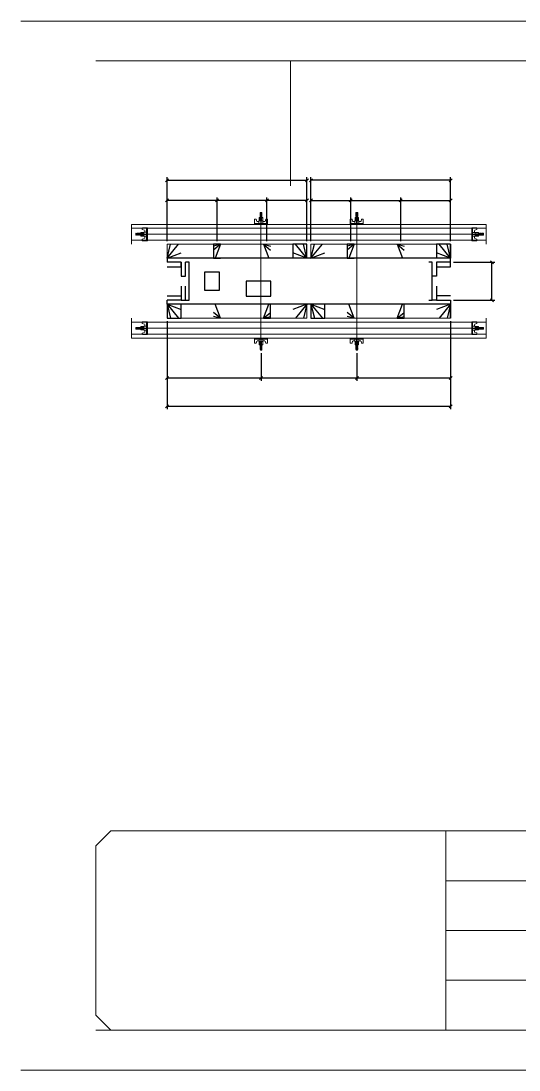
# Model space of a CAD drawing. Header units: metres. Extents: x 4341 to 5826, y 7254 to 8304.
# Drawn here: x 4341 to 4840, y 7254 to 8304 of the extents above; entities that cross this region are included whole.
import ezdxf

# ---------------------------------------------------------------- set-up
doc = ezdxf.new("R2010")
doc.units = ezdxf.units.M
for name, color, linetype in [('CHAPA', 7, 'Continuous'), ('COTA', 7, 'Continuous'), ('Hachura', 7, 'Continuous'), ('Madeira', 7, 'Continuous'), ('MEIO_PONT', 7, 'Continuous'), ('Perfil Metálico', 7, 'Continuous'), ('SARRAFO', 7, 'Continuous'), ('SARRAFO DE PRESSAO', 7, 'Continuous'), ('Texto Seção', 7, 'Continuous')]:
    doc.layers.add(name, color=color, linetype=linetype)

msp = doc.modelspace()

# ---------------------------------------------------------------- linework, layer by layer
at = {"layer": 'CHAPA', "color": 1, "lineweight": 25}
for points in [[(4771.7, 8062.7), (4771.7, 8066.7), (4487.7, 8066.7), (4487.7, 8062.7)], [(4506.1, 8024.7), (4509.7, 8024.7), (4509.7, 8062.7), (4506.1, 8062.7)], [(4749.7, 8024.7), (4753.3, 8024.7), (4753.3, 8062.7), (4749.7, 8062.7)], [(4771.7, 8024.7), (4771.7, 8020.7), (4487.7, 8020.7), (4487.7, 8024.7)]]:
    msp.add_lwpolyline(points, dxfattribs=at)
at = {"layer": 'COTA', "color": 0, "lineweight": 25}
for p, q in [((4489.2, 8146.3), (4486.2, 8143.3)), ((4626.2, 8143.3), (4629.2, 8146.3)), ((4633.2, 8146.3), (4630.2, 8143.3)), ((4770.2, 8143.3), (4773.2, 8146.3)), ((4489.2, 8126.1), (4486.2, 8123.1)), ((4539.2, 8126.1), (4536.2, 8123.1)), ((4536.2, 8123.1), (4539.2, 8126.1)), ((4589.2, 8126.1), (4586.2, 8123.1)), ((4586.2, 8123.1), (4589.2, 8126.1)), ((4626.2, 8123.1), (4629.2, 8126.1)), ((4633.2, 8126.1), (4630.2, 8123.1)), ((4670.2, 8123.1), (4673.2, 8126.1)), ((4673.2, 8126.1), (4670.2, 8123.1)), ((4720.2, 8123.1), (4723.2, 8126.1)), ((4723.2, 8126.1), (4720.2, 8123.1)), ((4770.2, 8123.1), (4773.2, 8126.1)), ((4814.5, 8061.2), (4811.5, 8064.2)), ((4811.5, 8026.2), (4814.5, 8023.2)), ((4489.2, 7948.5), (4486.2, 7945.5)), ((4580.3, 7945.5), (4583.3, 7948.5)), ((4583.3, 7948.5), (4580.3, 7945.5)), ((4679.3, 7948.5), (4676.3, 7945.5)), ((4676.3, 7945.5), (4679.3, 7948.5)), ((4770.2, 7945.5), (4773.2, 7948.5)), ((4489.2, 7920.1), (4486.2, 7917.1)), ((4770.2, 7917.1), (4773.2, 7920.1))]:
    msp.add_line(p, q, dxfattribs=at)
at = {"layer": 'COTA', "color": 241, "lineweight": 25}
for p, q in [((4487.7, 8083.7), (4487.7, 8147.8)), ((4487.7, 8144.8), (4627.7, 8144.8)), ((4627.7, 8083.7), (4627.7, 8147.8)), ((4631.7, 8083.7), (4631.7, 8147.8)), ((4771.7, 8144.8), (4631.7, 8144.8)), ((4771.7, 8083.7), (4771.7, 8147.8)), ((4487.7, 8083.7), (4487.7, 8127.6)), ((4537.7, 8083.7), (4537.7, 8127.6)), ((4537.7, 8083.7), (4537.7, 8127.6)), ((4587.7, 8083.7), (4587.7, 8127.6)), ((4587.7, 8083.7), (4587.7, 8127.6)), ((4627.7, 8083.7), (4627.7, 8127.6)), ((4631.7, 8083.7), (4631.7, 8127.6)), ((4671.7, 8083.7), (4671.7, 8127.6)), ((4671.7, 8083.7), (4671.7, 8127.6)), ((4721.7, 8083.7), (4721.7, 8127.6)), ((4721.7, 8083.7), (4721.7, 8127.6)), ((4771.7, 8083.7), (4771.7, 8127.6)), ((4537.7, 8124.6), (4487.7, 8124.6)), ((4587.7, 8124.6), (4537.7, 8124.6)), ((4627.7, 8124.6), (4587.7, 8124.6)), ((4631.7, 8124.6), (4671.7, 8124.6)), ((4671.7, 8124.6), (4721.7, 8124.6)), ((4721.7, 8124.6), (4771.7, 8124.6)), ((4774.7, 8062.7), (4816, 8062.7)), ((4813, 8024.7), (4813, 8062.7)), ((4774.7, 8024.7), (4816, 8024.7)), ((4487.7, 8003.7), (4487.7, 7915.6)), ((4487.7, 8003.7), (4487.7, 7944)), ((4771.7, 8003.8), (4771.7, 7915.6)), ((4771.7, 8003.7), (4771.7, 7944)), ((4581.8, 7971.9), (4581.8, 7944)), ((4581.8, 7971.9), (4581.8, 7944)), ((4677.8, 7971.9), (4677.8, 7944)), ((4677.8, 7971.9), (4677.8, 7944)), ((4487.7, 7947), (4581.8, 7947)), ((4581.8, 7947), (4677.8, 7947)), ((4677.8, 7947), (4771.7, 7947)), ((4487.7, 7918.6), (4771.7, 7918.6))]:
    msp.add_line(p, q, dxfattribs=at)
at = {"layer": 'COTA', "color": 180, "lineweight": 25}
for p, q in [((4540.1, 8052.7), (4525.1, 8052.7)), ((4525.1, 8052.7), (4525.1, 8034.7)), ((4540.1, 8034.7), (4540.1, 8052.7)), ((4591.7, 8043.7), (4566.7, 8043.7)), ((4566.7, 8043.7), (4566.7, 8028.7)), ((4591.7, 8028.7), (4591.7, 8043.7)), ((4525.1, 8034.7), (4540.1, 8034.7)), ((4566.7, 8028.7), (4591.7, 8028.7))]:
    msp.add_line(p, q, dxfattribs=at)
at = {"layer": 'Hachura', "color": 0, "lineweight": 9}
for p, q in [((4580, 8107.4), (4583.4, 8107.4)), ((4580, 8104.2), (4580, 8107.4)), ((4580, 8107.3), (4583.4, 8107.3)), ((4581.3, 8112.2), (4580.6, 8111.8)), ((4582.8, 8111.8), (4580.6, 8110.7)), ((4582.8, 8110.6), (4580.6, 8109.5)), ((4582.8, 8109.4), (4580.6, 8108.3)), ((4580.7, 8111.6), (4581.8, 8112.2)), ((4580.7, 8110.4), (4582.8, 8111.5)), ((4580.7, 8109.3), (4582.8, 8110.4)), ((4580.7, 8108.1), (4582.8, 8109.2)), ((4580.8, 8112.2), (4581.1, 8112.5)), ((4581, 8112.2), (4580.8, 8112)), ((4580.8, 8111.5), (4582.1, 8112.2)), ((4580.8, 8112.2), (4582.7, 8112.2)), ((4582.7, 8111.8), (4580.8, 8110.9)), ((4582.7, 8111.8), (4580.8, 8110.9)), ((4580.8, 8111.5), (4580.8, 8110.9)), ((4580.8, 8110.4), (4582.7, 8111.3)), ((4582.7, 8110.7), (4580.8, 8109.7)), ((4580.8, 8109.7), (4580.8, 8110.4)), ((4580.8, 8109.2), (4582.7, 8110.2)), ((4582.7, 8109.5), (4580.8, 8108.6)), ((4580.8, 8109), (4580.8, 8109.2)), ((4580.8, 8109), (4580.8, 8108.6)), ((4580.8, 8108), (4582.7, 8109)), ((4582.7, 8108.4), (4580.8, 8107.4)), ((4580.8, 8108), (4580.8, 8107.4)), ((4580.8, 8107.4), (4580.8, 8104.2)), ((4582.4, 8112.5), (4581.1, 8112.5)), ((4581.6, 8107.4), (4582.8, 8108)), ((4581.8, 8107.4), (4582.7, 8107.8)), ((4582.3, 8107.4), (4582.3, 8104.2)), ((4582.7, 8112.2), (4582.4, 8112.5)), ((4582.7, 8111.8), (4582.7, 8112.2)), ((4582.7, 8110.7), (4582.7, 8111.3)), ((4582.7, 8109.5), (4582.7, 8110.2)), ((4582.7, 8110), (4582.7, 8110.2)), ((4582.7, 8108.4), (4582.7, 8109)), ((4582.7, 8107.4), (4582.7, 8107.8)), ((4583.4, 8107.4), (4583.4, 8104.2)), ((4676, 8107.4), (4679.4, 8107.4)), ((4676, 8104.2), (4676, 8107.4)), ((4676, 8107.3), (4679.4, 8107.3)), ((4677.3, 8112.2), (4676.6, 8111.8)), ((4678.8, 8111.8), (4676.6, 8110.7)), ((4678.8, 8110.6), (4676.6, 8109.5)), ((4678.8, 8109.4), (4676.6, 8108.3)), ((4676.7, 8111.6), (4677.8, 8112.2)), ((4676.7, 8110.4), (4678.8, 8111.5)), ((4676.7, 8109.3), (4678.8, 8110.4)), ((4676.7, 8108.1), (4678.8, 8109.2)), ((4676.8, 8112.2), (4677.1, 8112.5)), ((4677, 8112.2), (4676.8, 8112)), ((4676.8, 8111.5), (4678.1, 8112.2)), ((4676.8, 8112.2), (4678.7, 8112.2)), ((4678.7, 8111.8), (4676.8, 8110.9)), ((4678.7, 8111.8), (4676.8, 8110.9)), ((4676.8, 8111.5), (4676.8, 8110.9)), ((4676.8, 8110.4), (4678.7, 8111.3)), ((4678.7, 8110.7), (4676.8, 8109.7)), ((4676.8, 8109.7), (4676.8, 8110.4)), ((4676.8, 8109.2), (4678.7, 8110.2)), ((4678.7, 8109.5), (4676.8, 8108.6)), ((4676.8, 8109), (4676.8, 8109.2)), ((4676.8, 8109), (4676.8, 8108.6)), ((4676.8, 8108), (4678.7, 8109)), ((4678.7, 8108.4), (4676.8, 8107.4)), ((4676.8, 8108), (4676.8, 8107.4)), ((4676.8, 8107.4), (4676.8, 8104.2)), ((4678.4, 8112.5), (4677.1, 8112.5)), ((4677.6, 8107.4), (4678.8, 8108)), ((4677.8, 8107.4), (4678.7, 8107.8)), ((4678.3, 8107.4), (4678.3, 8104.2)), ((4678.7, 8112.2), (4678.4, 8112.5)), ((4678.7, 8111.8), (4678.7, 8112.2)), ((4678.7, 8110.7), (4678.7, 8111.3)), ((4678.7, 8109.5), (4678.7, 8110.2)), ((4678.7, 8110), (4678.7, 8110.2)), ((4678.7, 8108.4), (4678.7, 8109)), ((4678.7, 8107.4), (4678.7, 8107.8)), ((4679.4, 8107.4), (4679.4, 8104.2)), ((4462.8, 8097.2), (4462.8, 8095.5)), ((4468, 8097.2), (4462.9, 8097.2)), ((4467.1, 8097.2), (4467.1, 8084.3)), ((4467.1, 8097.2), (4467.1, 8092)), ((4467.1, 8097), (4468, 8097)), ((4467.1, 8096.8), (4468, 8096.8)), ((4467.1, 8096.5), (4468, 8096.5)), ((4467.1, 8096), (4468, 8096)), ((4468, 8084.3), (4468, 8097.2)), ((4575.2, 8101.6), (4575.2, 8105.8)), ((4575.2, 8105.8), (4576.9, 8105.8)), ((4588.1, 8101.6), (4575.2, 8101.6)), ((4575.2, 8101.6), (4575.2, 8100.7)), ((4575.2, 8100.7), (4588.1, 8100.7)), ((4575.4, 8101.6), (4575.4, 8100.7)), ((4575.6, 8101.6), (4575.6, 8100.7)), ((4575.9, 8101.6), (4575.9, 8100.7)), ((4576.2, 8100.7), (4584, 8100.7)), ((4576.4, 8101.6), (4576.4, 8100.7)), ((4576.9, 8105.8), (4577.5, 8103.6)), ((4577.2, 8101.6), (4577.2, 8100.7)), ((4577.8, 8103.4), (4579.8, 8103.4)), ((4578.7, 8101.6), (4578.7, 8100.7)), ((4583.6, 8104.2), (4579.7, 8104.2)), ((4579.7, 8104.2), (4579.7, 8101.6)), ((4579.7, 8104.2), (4580, 8104.2)), ((4579.7, 8104.2), (4580, 8104.2)), ((4580.7, 8101.5), (4580.7, 8101)), ((4581.5, 8103.6), (4581.5, 8101.6)), ((4581.7, 8101.6), (4583.6, 8101.6)), ((4581.7, 8101.6), (4581.7, 8100.7)), ((4582, 8101.6), (4582, 8103.6)), ((4583, 8101.6), (4582.3, 8101.6)), ((4582.6, 8101.3), (4582.6, 8101.5)), ((4582.6, 8100.8), (4582.6, 8101.3)), ((4588.1, 8101.6), (4583, 8101.6)), ((4583.6, 8101.6), (4583.6, 8104.2)), ((4585.6, 8103.4), (4583.6, 8103.4)), ((4584.7, 8101.6), (4584.7, 8100.7)), ((4586.5, 8105.8), (4585.9, 8103.6)), ((4586.1, 8101.6), (4586.1, 8100.7)), ((4588.1, 8105.8), (4586.5, 8105.8)), ((4587, 8101.6), (4587, 8100.7)), ((4587.4, 8101.6), (4587.4, 8100.7)), ((4587.8, 8101.6), (4587.8, 8100.7)), ((4588, 8101.6), (4588, 8100.7)), ((4588.1, 8100.7), (4588.1, 8105.8)), ((4671.2, 8101.6), (4671.2, 8105.8)), ((4671.2, 8105.8), (4672.9, 8105.8)), ((4684.1, 8101.6), (4671.2, 8101.6)), ((4671.2, 8101.6), (4671.2, 8100.7)), ((4671.2, 8100.7), (4684.1, 8100.7)), ((4671.4, 8101.6), (4671.4, 8100.7)), ((4671.6, 8101.6), (4671.6, 8100.7)), ((4671.9, 8101.6), (4671.9, 8100.7)), ((4672.2, 8100.7), (4680, 8100.7)), ((4672.4, 8101.6), (4672.4, 8100.7)), ((4672.9, 8105.8), (4673.5, 8103.6)), ((4673.2, 8101.6), (4673.2, 8100.7)), ((4673.8, 8103.4), (4675.8, 8103.4)), ((4674.7, 8101.6), (4674.7, 8100.7)), ((4679.6, 8104.2), (4675.7, 8104.2)), ((4675.7, 8104.2), (4675.7, 8101.6)), ((4675.7, 8104.2), (4676, 8104.2)), ((4675.7, 8104.2), (4676, 8104.2)), ((4676.7, 8101.5), (4676.7, 8101)), ((4677.5, 8103.6), (4677.5, 8101.6)), ((4677.7, 8101.6), (4679.6, 8101.6)), ((4677.7, 8101.6), (4677.7, 8100.7)), ((4678, 8101.6), (4678, 8103.6)), ((4679, 8101.6), (4678.3, 8101.6)), ((4678.6, 8101.3), (4678.6, 8101.5)), ((4678.6, 8100.8), (4678.6, 8101.3)), ((4684.1, 8101.6), (4679, 8101.6)), ((4679.6, 8101.6), (4679.6, 8104.2)), ((4681.6, 8103.4), (4679.6, 8103.4)), ((4680.7, 8101.6), (4680.7, 8100.7)), ((4682.5, 8105.8), (4681.9, 8103.6)), ((4682.1, 8101.6), (4682.1, 8100.7)), ((4684.1, 8105.8), (4682.5, 8105.8)), ((4683, 8101.6), (4683, 8100.7)), ((4683.4, 8101.6), (4683.4, 8100.7)), ((4683.8, 8101.6), (4683.8, 8100.7)), ((4684, 8101.6), (4684, 8100.7)), ((4684.1, 8100.7), (4684.1, 8105.8)), ((4792.8, 8084.2), (4792.8, 8097.1)), ((4792.8, 8097.1), (4798, 8097.1)), ((4793.8, 8097), (4792.8, 8097)), ((4793.8, 8096.8), (4792.8, 8096.8)), ((4793.8, 8096.5), (4792.8, 8096.5)), ((4793.8, 8096), (4792.8, 8096)), ((4793.7, 8097.1), (4793.7, 8084.2)), ((4793.7, 8097.1), (4793.7, 8092)), ((4798, 8097.1), (4798, 8095.5)), ((4456.5, 8091.8), (4456.2, 8091.4)), ((4456.2, 8091.4), (4456.2, 8090.1)), ((4456.5, 8089.8), (4456.2, 8090.1)), ((4456.8, 8091.8), (4456.5, 8091.8)), ((4456.5, 8089.8), (4456.5, 8091.8)), ((4457.2, 8089.8), (4456.5, 8091.1)), ((4457.1, 8089.7), (4456.5, 8090.9)), ((4456.5, 8090.3), (4456.9, 8089.7)), ((4456.5, 8090.1), (4456.7, 8089.8)), ((4456.8, 8091.8), (4457.8, 8089.8)), ((4456.8, 8091.8), (4457.8, 8089.8)), ((4456.9, 8091.8), (4458, 8089.7)), ((4458.3, 8089.7), (4457.2, 8091.9)), ((4457.2, 8089.8), (4457.8, 8089.8)), ((4458, 8091.8), (4457.4, 8091.8)), ((4458.3, 8089.8), (4457.4, 8091.8)), ((4458, 8091.8), (4459, 8089.8)), ((4458.1, 8091.8), (4459.2, 8089.7)), ((4459.4, 8089.7), (4458.3, 8091.9)), ((4459, 8089.8), (4458.3, 8089.8)), ((4459.2, 8091.8), (4458.5, 8091.8)), ((4459.5, 8089.8), (4458.5, 8091.8)), ((4458.7, 8091.8), (4458.5, 8091.8)), ((4459.2, 8091.8), (4460.1, 8089.8)), ((4459.3, 8091.8), (4460.3, 8089.7)), ((4460.6, 8089.7), (4459.5, 8091.9)), ((4459.7, 8089.8), (4459.5, 8089.8)), ((4460.3, 8091.8), (4459.7, 8091.8)), ((4460.7, 8089.8), (4459.7, 8091.8)), ((4459.7, 8089.8), (4460.1, 8089.8)), ((4460.3, 8091.8), (4461.3, 8089.8)), ((4461.3, 8090.6), (4460.7, 8091.9)), ((4460.7, 8089.8), (4461.3, 8089.8)), ((4461.3, 8090.9), (4460.8, 8091.8)), ((4461.3, 8091.8), (4460.8, 8091.8)), ((4461.3, 8089), (4461.3, 8092.4)), ((4461.3, 8092.4), (4464.5, 8092.4)), ((4461.3, 8091.4), (4464.5, 8091.4)), ((4461.3, 8089.8), (4464.5, 8089.8)), ((4464.5, 8089), (4461.3, 8089)), ((4461.4, 8089), (4461.4, 8092.4)), ((4462.8, 8095.5), (4465.1, 8094.9)), ((4462.8, 8085.9), (4465.1, 8086.5)), ((4462.8, 8084.3), (4462.8, 8085.9)), ((4464.5, 8092.7), (4464.5, 8088.8)), ((4467.1, 8092.7), (4464.5, 8092.7)), ((4464.5, 8088.8), (4464.5, 8089)), ((4464.5, 8088.8), (4464.5, 8089)), ((4464.5, 8088.8), (4467.1, 8088.8)), ((4467.1, 8091), (4465.1, 8091)), ((4465.1, 8090.5), (4467.1, 8090.5)), ((4465.3, 8094.6), (4465.3, 8092.7)), ((4465.3, 8086.8), (4465.3, 8088.8)), ((4467.1, 8095.2), (4468, 8095.2)), ((4467.1, 8093.8), (4468, 8093.8)), ((4467.1, 8090.7), (4467.1, 8092.7)), ((4467.1, 8092), (4467.1, 8091.4)), ((4467.1, 8090.7), (4468, 8090.7)), ((4467.1, 8087.7), (4468, 8087.7)), ((4467.1, 8086.3), (4468, 8086.3)), ((4467.1, 8085.4), (4468, 8085.4)), ((4467.4, 8091.7), (4467.2, 8091.7)), ((4467.2, 8089.7), (4467.7, 8089.7)), ((4467.9, 8091.7), (4467.4, 8091.7)), ((4468, 8085.2), (4468, 8093)), ((4793.8, 8095.2), (4792.8, 8095.2)), ((4793.8, 8093.7), (4792.8, 8093.7)), ((4792.8, 8085.2), (4792.8, 8093)), ((4793.7, 8090.7), (4792.8, 8090.7)), ((4793.8, 8087.7), (4792.8, 8087.7)), ((4793.8, 8086.2), (4792.8, 8086.2)), ((4793.8, 8085.4), (4792.8, 8085.4)), ((4793, 8091.7), (4793.4, 8091.7)), ((4793.6, 8089.7), (4793.2, 8089.7)), ((4793.4, 8091.7), (4793.6, 8091.7)), ((4793.7, 8090.7), (4793.7, 8092.6)), ((4793.7, 8092.6), (4796.3, 8092.6)), ((4793.7, 8092), (4793.7, 8091.3)), ((4793.7, 8091), (4795.7, 8091)), ((4795.7, 8090.5), (4793.7, 8090.5)), ((4796.3, 8088.8), (4793.7, 8088.8)), ((4795.6, 8094.6), (4795.6, 8092.6)), ((4795.6, 8086.8), (4795.6, 8088.8)), ((4798, 8095.5), (4795.8, 8094.9)), ((4798, 8085.9), (4795.8, 8086.5)), ((4796.3, 8092.6), (4796.3, 8088.8)), ((4799.5, 8092.4), (4796.3, 8092.4)), ((4799.5, 8091.3), (4796.3, 8091.3)), ((4799.5, 8089.8), (4796.3, 8089.8)), ((4796.3, 8089), (4799.5, 8089)), ((4796.3, 8088.8), (4796.3, 8089)), ((4796.3, 8088.8), (4796.3, 8089)), ((4798, 8084.2), (4798, 8085.9)), ((4799.5, 8089), (4799.5, 8092.4)), ((4799.5, 8089), (4799.5, 8092.4)), ((4799.5, 8090.6), (4800.2, 8091.8)), ((4800.5, 8091.7), (4799.5, 8089.8)), ((4799.5, 8090.8), (4800, 8091.7)), ((4799.5, 8091.7), (4800, 8091.7)), ((4800.2, 8089.8), (4799.5, 8089.8)), ((4800.2, 8089.8), (4801.2, 8091.7)), ((4800.3, 8089.7), (4801.3, 8091.8)), ((4801.6, 8091.8), (4800.5, 8089.6)), ((4800.5, 8091.7), (4801.2, 8091.7)), ((4801.7, 8091.7), (4800.7, 8089.8)), ((4801.1, 8089.8), (4800.7, 8089.8)), ((4801.1, 8089.8), (4801.4, 8089.8)), ((4801.4, 8089.7), (4802.5, 8091.8)), ((4801.4, 8089.8), (4802.3, 8091.7)), ((4802.7, 8091.8), (4801.7, 8089.6)), ((4801.7, 8091.7), (4802.3, 8091.7)), ((4802.8, 8091.7), (4801.9, 8089.8)), ((4801.9, 8089.8), (4802.5, 8089.8)), ((4802.1, 8091.7), (4802.3, 8091.7)), ((4802.5, 8089.8), (4803.5, 8091.7)), ((4802.6, 8089.7), (4803.7, 8091.8)), ((4803.9, 8091.8), (4802.8, 8089.6)), ((4802.8, 8091.7), (4803.5, 8091.7)), ((4804, 8091.7), (4803, 8089.8)), ((4804, 8091.7), (4803, 8089.8)), ((4803.7, 8089.8), (4803, 8089.8)), ((4803.7, 8089.8), (4804.3, 8091.1)), ((4803.8, 8089.7), (4804.3, 8090.8)), ((4804, 8091.7), (4804.3, 8091.7)), ((4804.3, 8090.3), (4804, 8089.6)), ((4804.3, 8090.1), (4804.2, 8089.8)), ((4804.3, 8091.7), (4804.6, 8091.4)), ((4804.3, 8089.8), (4804.3, 8091.7)), ((4804.3, 8089.8), (4804.6, 8090.1)), ((4804.6, 8091.4), (4804.6, 8090.1)), ((4467.1, 8084.3), (4462.8, 8084.3)), ((4467.1, 8085), (4468, 8085)), ((4467.1, 8084.6), (4468, 8084.6)), ((4467.1, 8084.4), (4468, 8084.4)), ((4467.1, 8084.3), (4468, 8084.3)), ((4793.8, 8084.9), (4792.8, 8084.9)), ((4793.8, 8084.6), (4792.8, 8084.6)), ((4793.8, 8084.4), (4792.8, 8084.4)), ((4793.7, 8084.2), (4792.8, 8084.2)), ((4793.7, 8084.2), (4798, 8084.2)), ((4467.1, 8003.2), (4462.8, 8003.2)), ((4462.8, 8003.2), (4462.8, 8001.5)), ((4462.8, 8001.5), (4465.1, 8000.9)), ((4467.1, 7990.3), (4467.1, 8003.2)), ((4467.1, 8003.2), (4468, 8003.2)), ((4467.1, 8003), (4468, 8003)), ((4467.1, 8002.8), (4468, 8002.8)), ((4467.1, 8002.5), (4468, 8002.5)), ((4467.1, 8002), (4468, 8002)), ((4467.1, 8001.2), (4468, 8001.2)), ((4468, 8003.2), (4468, 7990.3)), ((4468, 8002.2), (4468, 7994.4)), ((4792.8, 8003.2), (4792.8, 7990.3)), ((4793.7, 8003.2), (4792.8, 8003.2)), ((4793.8, 8003.1), (4792.8, 8003.1)), ((4793.8, 8002.8), (4792.8, 8002.8)), ((4793.8, 8002.5), (4792.8, 8002.5)), ((4792.8, 8002.2), (4792.8, 7994.4)), ((4793.8, 8002), (4792.8, 8002)), ((4793.8, 8001.2), (4792.8, 8001.2)), ((4793.7, 7990.3), (4793.7, 8003.2)), ((4793.7, 8003.2), (4798, 8003.2)), ((4798, 8001.5), (4795.8, 8000.9)), ((4798, 8003.2), (4798, 8001.5)), ((4456.5, 7997.6), (4456.2, 7997.3)), ((4456.2, 7996), (4456.2, 7997.3)), ((4456.5, 7995.7), (4456.2, 7996)), ((4456.5, 7997.1), (4456.9, 7997.8)), ((4457.1, 7997.7), (4456.5, 7996.6)), ((4456.5, 7997.4), (4456.7, 7997.6)), ((4457.2, 7997.6), (4456.5, 7996.3)), ((4456.5, 7997.6), (4456.5, 7995.7)), ((4456.8, 7995.7), (4456.5, 7995.7)), ((4456.8, 7995.7), (4457.8, 7997.6)), ((4456.8, 7995.7), (4457.8, 7997.6)), ((4456.9, 7995.6), (4458, 7997.8)), ((4458.3, 7997.7), (4457.2, 7995.6)), ((4457.2, 7997.6), (4457.8, 7997.6)), ((4458.3, 7997.6), (4457.4, 7995.7)), ((4458, 7995.7), (4457.4, 7995.7)), ((4458, 7995.7), (4459, 7997.6)), ((4458.1, 7995.6), (4459.2, 7997.8)), ((4459.4, 7997.7), (4458.3, 7995.6)), ((4459, 7997.6), (4458.3, 7997.6)), ((4459.5, 7997.6), (4458.5, 7995.7)), ((4459.2, 7995.7), (4458.5, 7995.7)), ((4458.7, 7995.7), (4458.5, 7995.7)), ((4459.2, 7995.7), (4460.1, 7997.6)), ((4459.3, 7995.6), (4460.3, 7997.8)), ((4460.6, 7997.7), (4459.5, 7995.6)), ((4459.7, 7997.6), (4459.5, 7997.6)), ((4459.7, 7997.6), (4460.1, 7997.6)), ((4460.7, 7997.6), (4459.7, 7995.7)), ((4460.3, 7995.7), (4459.7, 7995.7)), ((4460.3, 7995.7), (4461.3, 7997.6)), ((4460.7, 7997.6), (4461.3, 7997.6)), ((4461.3, 7996.8), (4460.7, 7995.6)), ((4461.3, 7996.6), (4460.8, 7995.7)), ((4461.3, 7995.7), (4460.8, 7995.7)), ((4461.3, 7998.4), (4461.3, 7995)), ((4464.5, 7998.4), (4461.3, 7998.4)), ((4461.3, 7997.6), (4464.5, 7997.6)), ((4461.3, 7996.1), (4464.5, 7996.1)), ((4461.3, 7995), (4464.5, 7995)), ((4461.4, 7998.4), (4461.4, 7995)), ((4462.8, 7991.9), (4465.1, 7992.5)), ((4462.8, 7990.3), (4462.8, 7991.9)), ((4464.5, 7994.8), (4464.5, 7998.7)), ((4464.5, 7998.7), (4467.1, 7998.7)), ((4464.5, 7998.7), (4464.5, 7998.4)), ((4464.5, 7998.7), (4464.5, 7998.4)), ((4467.1, 7994.8), (4464.5, 7994.8)), ((4465.1, 7996.9), (4467.1, 7996.9)), ((4467.1, 7996.4), (4465.1, 7996.4)), ((4465.3, 8000.6), (4465.3, 7998.6)), ((4465.3, 7992.8), (4465.3, 7994.8)), ((4467.1, 7999.7), (4468, 7999.7)), ((4467.1, 7996.7), (4467.1, 7994.8)), ((4467.1, 7996.7), (4468, 7996.7)), ((4467.1, 7995.4), (4467.1, 7996.1)), ((4467.1, 7990.3), (4467.1, 7995.4)), ((4467.1, 7993.7), (4468, 7993.7)), ((4467.1, 7992.3), (4468, 7992.3)), ((4467.1, 7991.4), (4468, 7991.4)), ((4467.1, 7991), (4468, 7991)), ((4467.1, 7990.6), (4468, 7990.6)), ((4467.2, 7997.7), (4467.7, 7997.7)), ((4467.4, 7995.8), (4467.2, 7995.8)), ((4467.9, 7995.8), (4467.4, 7995.8)), ((4793.8, 7999.8), (4792.8, 7999.8)), ((4793.7, 7996.7), (4792.8, 7996.7)), ((4793.8, 7993.7), (4792.8, 7993.7)), ((4793.8, 7992.3), (4792.8, 7992.3)), ((4793.8, 7991.4), (4792.8, 7991.4)), ((4793.8, 7991), (4792.8, 7991)), ((4793.8, 7990.6), (4792.8, 7990.6)), ((4793, 7995.8), (4793.4, 7995.8)), ((4793.6, 7997.7), (4793.2, 7997.7)), ((4793.4, 7995.8), (4793.6, 7995.8)), ((4796.3, 7998.7), (4793.7, 7998.7)), ((4795.7, 7996.9), (4793.7, 7996.9)), ((4793.7, 7996.7), (4793.7, 7994.8)), ((4793.7, 7996.4), (4795.7, 7996.4)), ((4793.7, 7995.5), (4793.7, 7996.1)), ((4793.7, 7990.3), (4793.7, 7995.5)), ((4793.7, 7994.8), (4796.3, 7994.8)), ((4795.6, 8000.6), (4795.6, 7998.7)), ((4795.6, 7992.9), (4795.6, 7994.8)), ((4798, 7992), (4795.8, 7992.5)), ((4796.3, 7994.8), (4796.3, 7998.7)), ((4796.3, 7998.7), (4796.3, 7998.4)), ((4796.3, 7998.7), (4796.3, 7998.4)), ((4796.3, 7998.4), (4799.5, 7998.4)), ((4799.5, 7997.6), (4796.3, 7997.6)), ((4799.5, 7996.1), (4796.3, 7996.1)), ((4799.5, 7995.1), (4796.3, 7995.1)), ((4798, 7990.3), (4798, 7992)), ((4799.5, 7998.4), (4799.5, 7995.1)), ((4799.5, 7998.4), (4799.5, 7995.1)), ((4800.2, 7997.6), (4799.5, 7997.6)), ((4800.5, 7995.7), (4799.5, 7997.6)), ((4799.5, 7996.9), (4800.2, 7995.6)), ((4799.5, 7996.6), (4800, 7995.7)), ((4799.5, 7995.7), (4800, 7995.7)), ((4800.2, 7997.6), (4801.2, 7995.7)), ((4800.3, 7997.7), (4801.3, 7995.6)), ((4801.6, 7995.6), (4800.5, 7997.8)), ((4800.5, 7995.7), (4801.2, 7995.7)), ((4801.1, 7997.6), (4800.7, 7997.6)), ((4801.7, 7995.7), (4800.7, 7997.6)), ((4801.1, 7997.6), (4801.4, 7997.6)), ((4801.4, 7997.7), (4802.5, 7995.6)), ((4801.4, 7997.6), (4802.3, 7995.7)), ((4802.7, 7995.6), (4801.7, 7997.8)), ((4801.7, 7995.7), (4802.3, 7995.7)), ((4801.9, 7997.6), (4802.5, 7997.6)), ((4802.8, 7995.7), (4801.9, 7997.6)), ((4802.1, 7995.7), (4802.3, 7995.7)), ((4802.5, 7997.6), (4803.5, 7995.7)), ((4802.6, 7997.7), (4803.7, 7995.6)), ((4803.9, 7995.6), (4802.8, 7997.8)), ((4802.8, 7995.7), (4803.5, 7995.7)), ((4804, 7995.7), (4803, 7997.6)), ((4803.7, 7997.6), (4803, 7997.6)), ((4804, 7995.7), (4803, 7997.6)), ((4803.7, 7997.6), (4804.3, 7996.4)), ((4803.8, 7997.7), (4804.3, 7996.6)), ((4804.3, 7997.1), (4804, 7997.8)), ((4804, 7995.7), (4804.3, 7995.7)), ((4804.3, 7997.4), (4804.2, 7997.6)), ((4804.3, 7997.6), (4804.6, 7997.3)), ((4804.3, 7997.6), (4804.3, 7995.7)), ((4804.3, 7995.7), (4804.6, 7996)), ((4804.6, 7996), (4804.6, 7997.3)), ((4468, 7990.3), (4462.9, 7990.3)), ((4467.1, 7990.4), (4468, 7990.4)), ((4575.2, 7986.7), (4588.1, 7986.7)), ((4575.2, 7985.8), (4575.2, 7986.7)), ((4588.1, 7985.8), (4575.2, 7985.8)), ((4575.2, 7985.8), (4575.2, 7981.6)), ((4575.2, 7981.6), (4576.9, 7981.6)), ((4575.4, 7985.8), (4575.4, 7986.8)), ((4575.6, 7985.8), (4575.6, 7986.8)), ((4575.9, 7985.8), (4575.9, 7986.8)), ((4576.2, 7986.7), (4584, 7986.7)), ((4576.4, 7985.8), (4576.4, 7986.8)), ((4576.9, 7981.6), (4577.5, 7983.8)), ((4577.2, 7985.8), (4577.2, 7986.8)), ((4577.8, 7984), (4579.8, 7984)), ((4578.7, 7985.8), (4578.7, 7986.7)), ((4579.8, 7983.3), (4579.8, 7985.8)), ((4583.6, 7983.3), (4579.8, 7983.3)), ((4579.8, 7983.3), (4580, 7983.3)), ((4579.8, 7983.3), (4580, 7983.3)), ((4580, 7983.3), (4580, 7980)), ((4580, 7980.1), (4583.4, 7980.1)), ((4580, 7980), (4583.4, 7980)), ((4580.7, 7986), (4580.7, 7986.4)), ((4580.8, 7980), (4580.8, 7983.3)), ((4580.8, 7979.4), (4580.8, 7980)), ((4582.7, 7979.1), (4580.8, 7980)), ((4581.5, 7983.8), (4581.5, 7985.8)), ((4581.6, 7980), (4582.8, 7979.4)), ((4581.7, 7985.8), (4581.7, 7986.7)), ((4581.7, 7985.8), (4583.6, 7985.8)), ((4581.8, 7980), (4582.7, 7979.6)), ((4582, 7985.8), (4582, 7983.8)), ((4583, 7985.8), (4582.3, 7985.8)), ((4582.3, 7980), (4582.3, 7983.3)), ((4582.7, 7986.6), (4582.7, 7986.2)), ((4582.7, 7986.2), (4582.7, 7986)), ((4582.7, 7980), (4582.7, 7979.6)), ((4588.1, 7985.8), (4583, 7985.8)), ((4583.4, 7980), (4583.4, 7983.3)), ((4583.6, 7985.8), (4583.6, 7983.3)), ((4585.6, 7984), (4583.6, 7984)), ((4584.7, 7985.8), (4584.7, 7986.8)), ((4586.5, 7981.6), (4585.9, 7983.8)), ((4586.1, 7985.8), (4586.1, 7986.8)), ((4588.1, 7981.6), (4586.5, 7981.6)), ((4587, 7985.8), (4587, 7986.8)), ((4587.5, 7985.8), (4587.5, 7986.8)), ((4587.8, 7985.8), (4587.8, 7986.8)), ((4588, 7985.8), (4588, 7986.8)), ((4588.1, 7986.7), (4588.1, 7981.6)), ((4671.2, 7986.7), (4684.1, 7986.7)), ((4671.2, 7985.8), (4671.2, 7986.7)), ((4684.1, 7985.8), (4671.2, 7985.8)), ((4671.2, 7985.8), (4671.2, 7981.6)), ((4671.2, 7981.6), (4672.9, 7981.6)), ((4671.4, 7985.8), (4671.4, 7986.8)), ((4671.6, 7985.8), (4671.6, 7986.8)), ((4671.9, 7985.8), (4671.9, 7986.8)), ((4672.2, 7986.7), (4680, 7986.7)), ((4672.4, 7985.8), (4672.4, 7986.8)), ((4672.9, 7981.6), (4673.5, 7983.8)), ((4673.2, 7985.8), (4673.2, 7986.8)), ((4673.8, 7984), (4675.8, 7984)), ((4674.7, 7985.8), (4674.7, 7986.7)), ((4675.8, 7983.3), (4675.8, 7985.8)), ((4679.6, 7983.3), (4675.8, 7983.3)), ((4675.8, 7983.3), (4676, 7983.3)), ((4675.8, 7983.3), (4676, 7983.3)), ((4676, 7983.3), (4676, 7980)), ((4676, 7980.1), (4679.4, 7980.1)), ((4676, 7980), (4679.4, 7980)), ((4676.7, 7986), (4676.7, 7986.4)), ((4676.8, 7980), (4676.8, 7983.3)), ((4676.8, 7979.4), (4676.8, 7980)), ((4678.7, 7979.1), (4676.8, 7980)), ((4677.5, 7983.8), (4677.5, 7985.8)), ((4677.6, 7980), (4678.8, 7979.4)), ((4677.7, 7985.8), (4677.7, 7986.7)), ((4677.7, 7985.8), (4679.6, 7985.8)), ((4677.8, 7980), (4678.7, 7979.6)), ((4678, 7985.8), (4678, 7983.8)), ((4679, 7985.8), (4678.3, 7985.8)), ((4678.3, 7980), (4678.3, 7983.3)), ((4678.7, 7986.6), (4678.7, 7986.2)), ((4678.7, 7986.2), (4678.7, 7986)), ((4678.7, 7980), (4678.7, 7979.6)), ((4684.1, 7985.8), (4679, 7985.8)), ((4679.4, 7980), (4679.4, 7983.3)), ((4679.6, 7985.8), (4679.6, 7983.3)), ((4681.6, 7984), (4679.6, 7984)), ((4680.7, 7985.8), (4680.7, 7986.8)), ((4682.5, 7981.6), (4681.9, 7983.8)), ((4682.1, 7985.8), (4682.1, 7986.8)), ((4684.1, 7981.6), (4682.5, 7981.6)), ((4683, 7985.8), (4683, 7986.8)), ((4683.5, 7985.8), (4683.5, 7986.8)), ((4683.8, 7985.8), (4683.8, 7986.8)), ((4684, 7985.8), (4684, 7986.8)), ((4684.1, 7986.7), (4684.1, 7981.6)), ((4793.8, 7990.4), (4792.8, 7990.4)), ((4792.8, 7990.3), (4798, 7990.3)), ((4582.8, 7978), (4580.6, 7979.1)), ((4582.8, 7976.8), (4580.6, 7977.9)), ((4582.8, 7975.7), (4580.6, 7976.8)), ((4581.3, 7975.3), (4580.6, 7975.6)), ((4580.7, 7979.3), (4582.8, 7978.2)), ((4580.7, 7978.2), (4582.8, 7977.1)), ((4580.7, 7977), (4582.8, 7975.9)), ((4580.7, 7975.8), (4581.8, 7975.3)), ((4580.8, 7979.4), (4582.7, 7978.4)), ((4580.8, 7978.4), (4580.8, 7978.9)), ((4582.7, 7977.9), (4580.8, 7978.9)), ((4580.8, 7978.4), (4580.8, 7978.2)), ((4580.8, 7978.2), (4582.7, 7977.3)), ((4580.8, 7977.7), (4580.8, 7977.1)), ((4582.7, 7976.8), (4580.8, 7977.7)), ((4580.8, 7977.1), (4582.7, 7976.1)), ((4582.7, 7975.6), (4580.8, 7976.6)), ((4580.8, 7975.9), (4580.8, 7976.6)), ((4582.7, 7975.6), (4580.8, 7976.6)), ((4580.8, 7975.9), (4582.1, 7975.3)), ((4581, 7975.3), (4580.8, 7975.4)), ((4580.8, 7975.3), (4581.1, 7974.9)), ((4580.8, 7975.3), (4582.7, 7975.3)), ((4582.4, 7974.9), (4581.1, 7974.9)), ((4582.7, 7975.3), (4582.4, 7974.9)), ((4582.7, 7979.1), (4582.7, 7978.4)), ((4582.7, 7977.9), (4582.7, 7977.3)), ((4582.7, 7977.5), (4582.7, 7977.3)), ((4582.7, 7976.8), (4582.7, 7976.1)), ((4582.7, 7975.6), (4582.7, 7975.3)), ((4678.8, 7978), (4676.6, 7979.1)), ((4678.8, 7976.8), (4676.6, 7977.9)), ((4678.8, 7975.7), (4676.6, 7976.8)), ((4677.3, 7975.3), (4676.6, 7975.6)), ((4676.7, 7979.3), (4678.8, 7978.2)), ((4676.7, 7978.2), (4678.8, 7977.1)), ((4676.7, 7977), (4678.8, 7975.9)), ((4676.7, 7975.8), (4677.8, 7975.3)), ((4676.8, 7979.4), (4678.7, 7978.4)), ((4676.8, 7978.4), (4676.8, 7978.9)), ((4678.7, 7977.9), (4676.8, 7978.9)), ((4676.8, 7978.4), (4676.8, 7978.2)), ((4676.8, 7978.2), (4678.7, 7977.3)), ((4676.8, 7977.7), (4676.8, 7977.1)), ((4678.7, 7976.8), (4676.8, 7977.7)), ((4676.8, 7977.1), (4678.7, 7976.1)), ((4678.7, 7975.6), (4676.8, 7976.6)), ((4676.8, 7975.9), (4676.8, 7976.6)), ((4678.7, 7975.6), (4676.8, 7976.6)), ((4676.8, 7975.9), (4678.1, 7975.3)), ((4677, 7975.3), (4676.8, 7975.4)), ((4676.8, 7975.3), (4677.1, 7974.9)), ((4676.8, 7975.3), (4678.7, 7975.3)), ((4678.4, 7974.9), (4677.1, 7974.9)), ((4678.7, 7975.3), (4678.4, 7974.9)), ((4678.7, 7979.1), (4678.7, 7978.4)), ((4678.7, 7977.9), (4678.7, 7977.3)), ((4678.7, 7977.5), (4678.7, 7977.3)), ((4678.7, 7976.8), (4678.7, 7976.1)), ((4678.7, 7975.6), (4678.7, 7975.3))]:
    msp.add_line(p, q, dxfattribs=at)
at = {"layer": 'Hachura', "color": 251, "lineweight": 9}
for p, q in [((4581.7, 7975.9), (4581.7, 8107.7)), ((4677.7, 7975.9), (4677.7, 8107.7)), ((4457.2, 8090.7), (4799.8, 8090.7)), ((4457.2, 7996.7), (4799.8, 7996.7))]:
    msp.add_line(p, q, dxfattribs=at)
at = {"layer": 'Madeira', "color": 126, "lineweight": 18}
for points in [[(4627.7, 8066.7), (4627.7, 8080.7), (4487.7, 8080.7), (4487.7, 8066.7)], [(4631.7, 8066.7), (4631.7, 8080.7), (4771.7, 8080.7), (4771.7, 8066.7)], [(4627.7, 8020.7), (4627.7, 8006.7), (4487.7, 8006.7), (4487.7, 8020.7)], [(4631.7, 8020.7), (4631.7, 8006.7), (4771.7, 8006.7), (4771.7, 8020.7)]]:
    msp.add_lwpolyline(points, dxfattribs=at)
at = {"layer": 'MEIO_PONT', "color": 93, "lineweight": 25}
for p, q in [((4487.7, 8066.7), (4499.2, 8080.7)), ((4487.7, 8066.7), (4491.2, 8080.7)), ((4541.2, 8080.7), (4534.2, 8075)), ((4541.2, 8080.7), (4534.2, 8079)), ((4541.2, 8080.7), (4535.8, 8066.7)), ((4584.2, 8080.7), (4591.2, 8075)), ((4584.2, 8080.7), (4591.2, 8079)), ((4584.2, 8080.7), (4589.6, 8066.7)), ((4627.7, 8066.7), (4616.2, 8080.7)), ((4627.7, 8066.7), (4624.2, 8080.7)), ((4631.7, 8066.7), (4643.2, 8080.7)), ((4631.7, 8066.7), (4635.2, 8080.7)), ((4675.2, 8080.7), (4668.2, 8075)), ((4675.2, 8080.7), (4668.2, 8079)), ((4675.2, 8080.7), (4669.8, 8066.7)), ((4718.2, 8080.7), (4725.2, 8075)), ((4718.2, 8080.7), (4725.2, 8079)), ((4718.2, 8080.7), (4723.6, 8066.7)), ((4771.7, 8066.7), (4760.2, 8080.7)), ((4771.7, 8066.7), (4768.2, 8080.7)), ((4487.7, 8066.7), (4501.7, 8072.1)), ((4627.7, 8066.7), (4613.7, 8072.1)), ((4631.7, 8066.7), (4645.7, 8072.1)), ((4771.7, 8066.7), (4757.7, 8072.1)), ((4487.7, 8020.7), (4499.2, 8006.7)), ((4487.7, 8020.7), (4491.2, 8006.7)), ((4487.7, 8020.7), (4501.7, 8015.3)), ((4541.2, 8006.7), (4534.2, 8012.5)), ((4541.2, 8006.7), (4535.8, 8020.7)), ((4584.2, 8006.7), (4589.6, 8020.7)), ((4584.2, 8006.7), (4591.2, 8012.5)), ((4627.7, 8020.7), (4613.7, 8015.3)), ((4627.7, 8020.7), (4616.2, 8006.7)), ((4627.7, 8020.7), (4624.2, 8006.7)), ((4631.7, 8020.7), (4643.2, 8006.7)), ((4631.7, 8020.7), (4635.2, 8006.7)), ((4631.7, 8020.7), (4645.7, 8015.3)), ((4675.2, 8006.7), (4668.2, 8012.5)), ((4675.2, 8006.7), (4669.8, 8020.7)), ((4718.2, 8006.7), (4723.6, 8020.7)), ((4718.2, 8006.7), (4725.2, 8012.5)), ((4771.7, 8020.7), (4757.7, 8015.3)), ((4771.7, 8020.7), (4760.2, 8006.7)), ((4771.7, 8020.7), (4768.2, 8006.7)), ((4541.2, 8006.7), (4534.2, 8008.5)), ((4584.2, 8006.7), (4591.2, 8008.5)), ((4675.2, 8006.7), (4668.2, 8008.5)), ((4718.2, 8006.7), (4725.2, 8008.5))]:
    msp.add_line(p, q, dxfattribs=at)
for points in [[(4541.2, 8080.7), (4534.2, 8080.7), (4534.2, 8066.7), (4541.2, 8066.7)], [(4627.7, 8066.7), (4627.7, 8080.7), (4613.7, 8080.7), (4613.7, 8066.7)], [(4675.2, 8080.7), (4668.2, 8080.7), (4668.2, 8066.7), (4675.2, 8066.7)], [(4771.7, 8066.7), (4771.7, 8080.7), (4757.7, 8080.7), (4757.7, 8066.7)], [(4771.7, 8080.7), (4771.7, 8066.7), (4771.7, 8066.7), (4771.7, 8080.7)], [(4487.7, 8020.7), (4487.7, 8006.7), (4501.7, 8006.7), (4501.7, 8020.7)], [(4584.2, 8006.7), (4591.2, 8006.7), (4591.2, 8020.7), (4584.2, 8020.7)], [(4631.7, 8020.7), (4631.7, 8006.7), (4645.7, 8006.7), (4645.7, 8020.7)], [(4718.2, 8006.7), (4725.2, 8006.7), (4725.2, 8020.7), (4718.2, 8020.7)], [(4771.7, 8020.7), (4771.7, 8006.7), (4771.7, 8006.7), (4771.7, 8020.7)]]:
    msp.add_lwpolyline(points, dxfattribs=at)
at = {"layer": 'Perfil Metálico', "color": 224, "lineweight": 18}
for p, q in [((4807.4, 8096.7), (4452, 8096.7)), ((4807.4, 8084.7), (4452, 8084.7)), ((4807.4, 8002.7), (4452, 8002.7)), ((4807.4, 7990.7), (4452, 7990.7))]:
    msp.add_line(p, q, dxfattribs=at)
for points in [[(4807.4, 8080.7), (4807.4, 8100.7), (4452, 8100.7), (4452, 8080.7)], [(4452, 8006.7), (4452, 7986.7), (4807.4, 7986.8), (4807.4, 8006.8)]]:
    msp.add_lwpolyline(points, dxfattribs=at)
at = {"layer": 'SARRAFO', "color": 251, "lineweight": 25}
for points in [[(4487.7, 8058.3), (4501.7, 8058.3), (4501.7, 8062.7), (4487.7, 8062.7)], [(4487.7, 8058.3), (4501.7, 8058.3), (4501.7, 8062.7), (4487.7, 8062.7)], [(4501.7, 8062.7), (4501.7, 8048.7), (4506.1, 8048.7), (4506.1, 8062.7)], [(4757.7, 8062.7), (4757.7, 8048.7), (4753.3, 8048.7), (4753.3, 8062.7)], [(4757.7, 8058.3), (4771.7, 8058.3), (4771.7, 8062.7), (4757.7, 8062.7)], [(4757.7, 8058.3), (4771.7, 8058.3), (4771.7, 8062.7), (4757.7, 8062.7)], [(4501.7, 8038.7), (4501.7, 8024.7), (4506.1, 8024.7), (4506.1, 8038.7)], [(4757.7, 8038.7), (4757.7, 8024.7), (4753.3, 8024.7), (4753.3, 8038.7)], [(4487.7, 8029.1), (4501.7, 8029.1), (4501.7, 8024.7), (4487.7, 8024.7)], [(4487.7, 8029.1), (4501.7, 8029.1), (4501.7, 8024.7), (4487.7, 8024.7)], [(4771.7, 8029.1), (4757.7, 8029.1), (4757.7, 8024.7), (4771.7, 8024.7)], [(4771.7, 8029.1), (4757.7, 8029.1), (4757.7, 8024.7), (4771.7, 8024.7)]]:
    msp.add_lwpolyline(points, dxfattribs=at)
at = {"layer": 'SARRAFO DE PRESSAO', "color": 30, "lineweight": 9}
for p, q in [((4766.8, 7294.2), (4766.8, 7493.5)), ((4766.8, 7443.7), (5786.2, 7443.7)), ((4766.8, 7393.9), (5690.2, 7393.9)), ((4766.8, 7344.1), (5690.2, 7344.1))]:
    msp.add_line(p, q, dxfattribs=at)
at = {"layer": 'SARRAFO DE PRESSAO', "color": 251, "lineweight": 9}
msp.add_lwpolyline([(4341.2, 7254.2), (5826.2, 7254.2), (5826.2, 8304.2), (4341.2, 8304.2)], dxfattribs=at)
at = {"layer": 'SARRAFO DE PRESSAO', "color": 30, "lineweight": 9}
for points in [[(4416.2, 7294.2), (5786.2, 7294.2), (5786.2, 8264.2), (4416.2, 8264.2)], [(5786.2, 7294.2), (5786.2, 7478.5), (5771.2, 7493.5), (4431.2, 7493.5), (4416.2, 7478.5), (4416.2, 7309.2), (4431.2, 7294.2), (5786.2, 7294.2)]]:
    msp.add_lwpolyline(points, dxfattribs=at)
at = {"layer": 'Texto Seção', "color": 252, "lineweight": 15}
msp.add_line((4611.3, 8139.2), (4611.3, 8264.2), dxfattribs=at)

doc.saveas('drawing.dxf')
